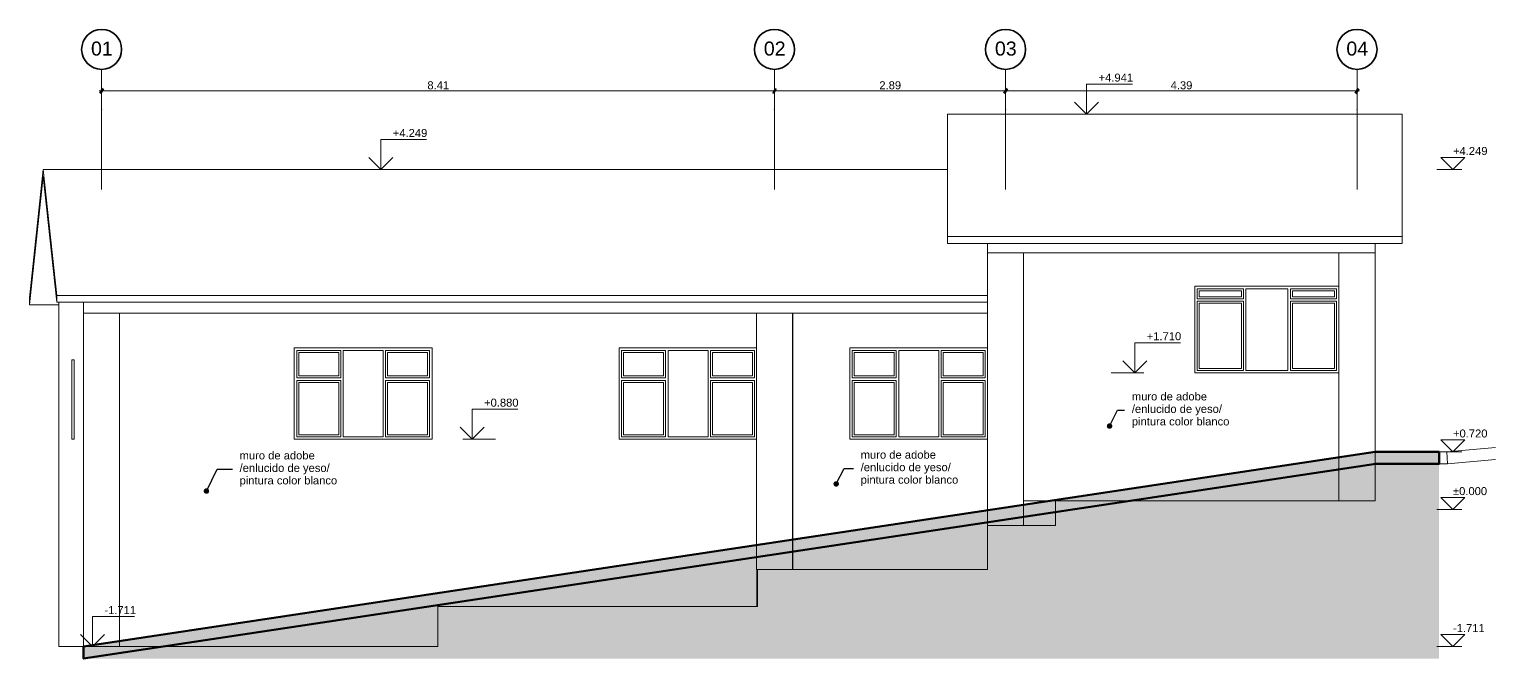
# Model space of a CAD drawing. Header units: metres. Extents: x 48 to 635, y -15 to 39.
# Drawn here: x 583.42 to 601.74, y -13.15 to -5.29 of the extents above; entities that cross this region are included whole.
import ezdxf

# ---------------------------------------------------------------- set-up
doc = ezdxf.new("R2010")
doc.units = ezdxf.units.M
doc.header["$MEASUREMENT"] = 0
for name, color, linetype in [('2D Drafting - General', 7, 'Continuous'), ('Annotation - Label', 7, 'Continuous'), ('Dimensioning - General', 7, 'Continuous'), ('Interior - Stair & Railing', 7, 'Continuous'), ('Shell - Roof', 7, 'Continuous'), ('Site & Landscape - Terrain', 7, 'Continuous'), ('Structural - Bearing', 7, 'Continuous'), ('Structural - Grid', 7, 'Continuous')]:
    doc.layers.add(name, color=color, linetype=linetype)
doc.styles.add('GENERATED_STYLE_1', font='')
doc.styles.get('GENERATED_STYLE_1').set_extended_font_data('Arial')
doc.dimstyles.new('GENERATED_STYLE__6', dxfattribs={"dimtxt": 0.18, "dimasz": 0.1368, "dimexe": 0.18, "dimexo": 0.0625, "dimgap": 0.09, "dimtad": 0, "dimtih": 1, "dimtoh": 1, "dimdec": 4, "dimzin": 0, "dimdsep": 46, "dimcen": 0.09, "dimadec": 0, "dimazin": 0, "dimtfac": 1, "dimtdec": 4, "dimtmove": 0, "dimatfit": 3, "dimldrblk": 'ARROWHEAD_11', "dimfxl": 1, "dimtolj": 1, "dimtzin": 0, "dimarcsym": 0})
doc.dimstyles.new('GENERATED_STYLE__8', dxfattribs={"dimtxt": 0.1, "dimasz": 0.0475, "dimexe": 0.18, "dimexo": 0.0625, "dimgap": 0.09, "dimtad": 1, "dimtih": 1, "dimtoh": 1, "dimzin": 0, "dimdsep": 46, "dimtxsty": 'GENERATED_STYLE_1', "dimblk": 'ARROWHEAD_2', "dimblk1": 'ARROWHEAD_2', "dimblk2": 'ARROWHEAD_2', "dimcen": 0.09, "dimclrd": 256, "dimclre": 256, "dimclrt": 5, "dimazin": 0, "dimtfac": 1, "dimtdec": 4, "dimtmove": 0, "dimatfit": 3, "dimfxl": 1, "dimtolj": 1, "dimtzin": 0, "dimarcsym": 0})

# ---------------------------------------------------------------- blocks, each defined once
blk = doc.blocks.new('*D143', base_point=(577.866, -11.291))
at = {"layer": 'Dimensioning - General', "color": 7, "linetype": 'Continuous', "lineweight": 60}
for p, q in [((584.339, -6.03), (584.303, -6.093)), ((592.744, -6.03), (592.708, -6.093))]:
    blk.add_line(p, q, dxfattribs=at)
at = {"layer": 'Dimensioning - General', "color": 151, "linetype": 'Continuous', "lineweight": 20, "true_color": 0x80c2ff}
for p, q in [((584.321, -6.108), (584.321, -6.015)), ((592.726, -6.108), (592.726, -6.015)), ((584.29, -6.061), (584.321, -6.061)), ((584.321, -6.061), (592.726, -6.061))]:
    blk.add_line(p, q, dxfattribs=at)
at = {"layer": 'Dimensioning - General', "color": 5, "lineweight": 25, "insert": (588.39, -6.041), "char_height": 0.1, "attachment_point": 7, "style": 'GENERATED_STYLE_1'}
blk.add_mtext('\\A1;{\\pql;\\fArial|b0|i0|c0|p34;8.41}', dxfattribs=at)
blk = doc.blocks.new('ARROWHEAD_2')
at = {"color": 0, "linetype": 'Continuous', "lineweight": 0}
for p, q in [((0, 0), (-1, 0)), ((-0.38, -0.66), (0.38, 0.66))]:
    blk.add_line(p, q, dxfattribs=at)
blk = doc.blocks.new('*D144', base_point=(577.866, -11.291))
at = {"layer": 'Dimensioning - General', "color": 7, "linetype": 'Continuous', "lineweight": 60}
for p, q in [((592.744, -6.03), (592.708, -6.093)), ((595.631, -6.03), (595.595, -6.093))]:
    blk.add_line(p, q, dxfattribs=at)
at = {"layer": 'Dimensioning - General', "color": 151, "linetype": 'Continuous', "lineweight": 20, "true_color": 0x80c2ff}
for p, q in [((592.726, -6.108), (592.726, -6.015)), ((595.613, -6.108), (595.613, -6.015)), ((592.726, -6.061), (595.613, -6.061))]:
    blk.add_line(p, q, dxfattribs=at)
at = {"layer": 'Dimensioning - General', "color": 5, "lineweight": 25, "insert": (594.036, -6.041), "char_height": 0.1, "attachment_point": 7, "style": 'GENERATED_STYLE_1'}
blk.add_mtext('\\A1;{\\pql;\\fArial|b0|i0|c0|p34;2.89}', dxfattribs=at)
blk = doc.blocks.new('*D145', base_point=(577.866, -11.291))
at = {"layer": 'Dimensioning - General', "color": 7, "linetype": 'Continuous', "lineweight": 60}
for p, q in [((595.631, -6.03), (595.595, -6.093)), ((599.985, -6.093), (600.021, -6.03))]:
    blk.add_line(p, q, dxfattribs=at)
at = {"layer": 'Dimensioning - General', "color": 151, "linetype": 'Continuous', "lineweight": 20, "true_color": 0x80c2ff}
for p, q in [((595.613, -6.108), (595.613, -6.015)), ((600.003, -6.108), (600.003, -6.015)), ((595.613, -6.061), (600.003, -6.061)), ((600.003, -6.061), (600.034, -6.061))]:
    blk.add_line(p, q, dxfattribs=at)
at = {"layer": 'Dimensioning - General', "color": 5, "lineweight": 25, "insert": (597.675, -6.041), "char_height": 0.1, "attachment_point": 7, "style": 'GENERATED_STYLE_1'}
blk.add_mtext('\\A1;{\\pql;\\fArial|b0|i0|c0|p34;4.39}', dxfattribs=at)
blk = doc.blocks.new('ARROWHEAD_11')
at = {"color": 0, "linetype": 'Continuous', "lineweight": 0}
blk.add_line((0, 0), (-1, 0), dxfattribs=at)
at = {"color": 0, "linetype": 'Continuous', "lineweight": 0, "const_width": 0.25, "flags": 128}
blk.add_lwpolyline([(-0.125, 0, 1), (0.125, 0, 1)], format="xyb", close=True, dxfattribs=at)

msp = doc.modelspace()

# ---------------------------------------------------------------- hatches: boundary and pattern name
at = {"layer": '2D Drafting - General', "linetype": 'Continuous', "lineweight": 0, "true_color": 0x2a2a2a}
msp.add_hatch(color=250, dxfattribs=at).paths.add_polyline_path([(600.228, -10.571), (601.028, -10.571), (601.028, -10.721), (600.239, -10.721), (584.096, -13.153), (584.096, -13.001)])
at = {"layer": '2D Drafting - General', "linetype": 'Continuous', "lineweight": 0, "true_color": 0x3f3f3f}
msp.add_hatch(color=250, dxfattribs=at).paths.add_polyline_path([(600.239, -10.721), (584.096, -13.153), (601.028, -13.153), (601.028, -10.721)])

# ---------------------------------------------------------------- linework, layer by layer
at = {"layer": '2D Drafting - General', "color": 7, "linetype": 'Continuous', "lineweight": 60, "flags": 128}
msp.add_lwpolyline([(600.228, -10.571), (601.028, -10.571), (601.028, -10.721), (600.239, -10.721), (584.096, -13.153), (584.096, -13.001)], close=True, dxfattribs=at)
at = {"layer": 'Dimensioning - General', "color": 7, "linetype": 'Continuous', "lineweight": 13}
for p, q in [((596.625, -6.35), (596.625, -5.975)), ((596.625, -5.975), (597.197, -5.975)), ((596.625, -6.35), (596.475, -6.2)), ((596.775, -6.2), (596.625, -6.35)), ((587.808, -7.042), (587.808, -6.667)), ((587.808, -6.667), (588.38, -6.667)), ((587.808, -7.042), (587.658, -6.892)), ((587.958, -6.892), (587.808, -7.042)), ((601.202, -7.042), (601.052, -6.892)), ((601.052, -6.892), (601.352, -6.892)), ((601.352, -6.892), (601.202, -7.042)), ((597.226, -9.581), (597.226, -9.206)), ((597.226, -9.206), (597.798, -9.206)), ((597.226, -9.581), (597.076, -9.431)), ((597.376, -9.431), (597.226, -9.581)), ((588.948, -10.411), (588.948, -10.036)), ((588.948, -10.036), (589.52, -10.036)), ((588.948, -10.411), (588.798, -10.261)), ((589.098, -10.261), (588.948, -10.411)), ((601.202, -10.571), (601.052, -10.421)), ((601.052, -10.421), (601.352, -10.421)), ((601.352, -10.421), (601.202, -10.571)), ((601.202, -11.291), (601.052, -11.141)), ((601.052, -11.141), (601.352, -11.141)), ((601.352, -11.141), (601.202, -11.291)), ((584.205, -13.001), (584.205, -12.626)), ((584.205, -12.626), (584.732, -12.626)), ((584.205, -13.001), (584.055, -12.851)), ((584.355, -12.851), (584.205, -13.001)), ((601.202, -13.001), (601.052, -12.851)), ((601.052, -12.851), (601.352, -12.851)), ((601.352, -12.851), (601.202, -13.001))]:
    msp.add_line(p, q, dxfattribs=at)
at = {"layer": 'Dimensioning - General', "color": 151, "linetype": 'Continuous', "lineweight": 20, "true_color": 0x80c2ff}
for p, q in [((596.625, -6.35), (596.513, -6.35)), ((596.625, -6.35), (596.919, -6.35)), ((587.808, -7.042), (587.695, -7.042)), ((587.808, -7.042), (588.102, -7.042)), ((601.202, -7.042), (601.002, -7.042)), ((601.202, -7.042), (601.314, -7.042)), ((597.226, -9.581), (596.932, -9.581)), ((597.226, -9.581), (597.338, -9.581)), ((588.948, -10.411), (588.835, -10.411)), ((588.948, -10.411), (589.241, -10.411)), ((601.202, -10.571), (601.002, -10.571)), ((601.202, -10.571), (601.314, -10.571)), ((601.202, -11.291), (601.002, -11.291)), ((601.202, -11.291), (601.314, -11.291)), ((584.205, -13.001), (584.092, -13.001)), ((584.205, -13.001), (584.498, -13.001)), ((601.202, -13.001), (601.002, -13.001)), ((601.202, -13.001), (601.314, -13.001))]:
    msp.add_line(p, q, dxfattribs=at)
at = {"layer": 'Interior - Stair & Railing', "color": 171, "linetype": 'Continuous', "lineweight": 13}
for p, q in [((601.028, -10.571), (601.028, -10.721)), ((601.028, -10.571), (601.125, -10.571)), ((601.125, -10.571), (601.735, -10.514)), ((601.125, -10.571), (601.132, -10.721)), ((601.028, -10.721), (601.132, -10.721)), ((601.132, -10.721), (601.735, -10.665))]:
    msp.add_line(p, q, dxfattribs=at)
at = {"layer": 'Shell - Roof', "color": 23, "linetype": 'Continuous', "lineweight": 13, "true_color": 0xbf8080}
for p, q in [((600.568, -6.35), (594.888, -6.35)), ((594.888, -6.35), (594.888, -7.88)), ((600.568, -7.88), (600.568, -6.35)), ((583.418, -8.647), (583.591, -7.042)), ((583.591, -7.128), (583.418, -8.733)), ((594.888, -7.042), (583.591, -7.042)), ((583.591, -7.042), (583.761, -8.615)), ((583.761, -8.701), (583.591, -7.128)), ((594.888, -7.88), (600.568, -7.88)), ((594.888, -7.88), (594.888, -7.968)), ((600.568, -7.968), (594.888, -7.968)), ((600.568, -7.88), (600.568, -7.968)), ((595.388, -8.615), (595.388, -8.474)), ((583.418, -8.647), (583.418, -8.733)), ((583.418, -8.733), (583.787, -8.733)), ((583.761, -8.615), (595.388, -8.615)), ((583.761, -8.615), (583.761, -8.701)), ((595.388, -8.701), (583.761, -8.701)), ((595.388, -8.615), (595.388, -8.701))]:
    msp.add_line(p, q, dxfattribs=at)
at = {"layer": 'Site & Landscape - Terrain', "color": 7, "linetype": 'Continuous', "lineweight": 13}
for p, q in [((595.388, -7.968), (595.388, -8.081)), ((600.228, -7.968), (600.228, -8.081)), ((595.388, -8.081), (600.228, -8.081)), ((584.096, -8.701), (584.096, -8.836)), ((595.388, -8.701), (595.388, -8.836)), ((584.096, -8.836), (595.388, -8.836)), ((600.228, -10.571), (584.096, -13.001)), ((600.228, -10.571), (601.028, -10.571)), ((595.388, -11.3), (592.956, -11.667)), ((592.501, -11.491), (592.501, -11.734)), ((592.951, -11.491), (592.951, -12.041)), ((592.956, -11.491), (592.956, -11.666)), ((595.388, -11.491), (595.388, -12.041)), ((592.951, -11.667), (592.501, -11.734)), ((592.956, -11.667), (592.951, -11.667)), ((592.956, -11.667), (592.956, -12.041)), ((592.501, -11.734), (584.096, -13.001)), ((592.501, -11.735), (592.501, -12.041)), ((592.501, -12.041), (592.951, -12.041)), ((592.506, -12.041), (592.506, -12.501)), ((592.512, -12.041), (592.512, -12.501)), ((592.951, -12.041), (592.956, -12.041)), ((592.956, -12.041), (595.388, -12.041)), ((584.546, -12.933), (589.17, -12.236)), ((588.522, -12.501), (592.506, -12.501)), ((588.522, -12.501), (588.522, -13.001)), ((592.506, -12.501), (592.512, -12.501)), ((584.546, -13.001), (588.522, -13.001))]:
    msp.add_line(p, q, dxfattribs=at)
at = {"layer": 'Structural - Bearing', "color": 251, "linetype": 'Continuous', "lineweight": 20, "true_color": 0x6a6a6a}
for p, q in [((595.388, -8.474), (595.388, -8.081)), ((595.838, -8.081), (595.838, -11.491)), ((599.778, -11.181), (599.778, -8.081)), ((600.228, -8.081), (600.228, -11.181)), ((597.978, -9.581), (597.978, -8.501)), ((597.978, -8.501), (599.778, -8.501)), ((583.787, -13.001), (583.787, -8.701)), ((584.096, -13.001), (584.096, -8.836)), ((584.546, -8.836), (584.546, -12.934)), ((592.501, -11.491), (592.501, -8.836)), ((592.951, -8.836), (592.951, -11.491)), ((592.956, -8.836), (592.956, -11.491)), ((595.388, -11.491), (595.388, -8.836)), ((586.728, -9.271), (588.448, -9.271)), ((586.728, -10.411), (586.728, -9.271)), ((588.448, -9.271), (588.448, -10.411)), ((590.786, -10.411), (590.786, -9.271)), ((590.786, -9.271), (592.501, -9.271)), ((593.668, -10.411), (593.668, -9.271)), ((593.668, -9.271), (595.388, -9.271)), ((583.949, -9.421), (583.979, -9.421)), ((583.949, -10.411), (583.949, -9.421)), ((583.979, -9.421), (583.979, -10.411)), ((599.778, -9.581), (597.978, -9.581)), ((583.979, -10.411), (583.949, -10.411)), ((588.448, -10.411), (586.728, -10.411)), ((592.501, -10.411), (590.786, -10.411)), ((595.388, -10.411), (593.668, -10.411)), ((595.838, -11.181), (599.778, -11.181)), ((596.238, -11.181), (596.238, -11.491)), ((600.228, -11.181), (599.778, -11.181)), ((595.838, -11.491), (595.388, -11.491)), ((595.838, -11.491), (596.238, -11.491)), ((584.096, -13.001), (583.787, -13.001)), ((584.546, -13.001), (584.096, -13.001)), ((584.546, -12.934), (584.546, -13.001))]:
    msp.add_line(p, q, dxfattribs=at)
at = {"layer": 'Structural - Bearing', "color": 30, "linetype": 'Continuous', "lineweight": 18, "true_color": 0xff6600}
for p, q in [((598.008, -8.531), (598.008, -8.656)), ((598.585, -8.531), (598.008, -8.531)), ((598.033, -8.556), (598.033, -8.631)), ((598.56, -8.556), (598.033, -8.556)), ((598.56, -8.631), (598.56, -8.556)), ((598.585, -8.656), (598.585, -8.531)), ((598.615, -8.531), (598.615, -9.551)), ((599.141, -8.531), (598.615, -8.531)), ((599.141, -9.551), (599.141, -8.531)), ((599.171, -8.531), (599.171, -8.656)), ((599.748, -8.531), (599.171, -8.531)), ((599.196, -8.556), (599.196, -8.631)), ((599.723, -8.556), (599.196, -8.556)), ((599.723, -8.631), (599.723, -8.556)), ((599.748, -8.656), (599.748, -8.531)), ((598.008, -8.656), (598.585, -8.656)), ((598.008, -8.686), (598.008, -9.551)), ((598.585, -8.686), (598.008, -8.686)), ((598.033, -8.631), (598.56, -8.631)), ((598.033, -8.711), (598.033, -9.526)), ((598.56, -8.711), (598.033, -8.711)), ((598.56, -9.526), (598.56, -8.711)), ((598.585, -9.551), (598.585, -8.686)), ((599.171, -8.656), (599.748, -8.656)), ((599.171, -8.686), (599.171, -9.551)), ((599.748, -8.686), (599.171, -8.686)), ((599.196, -8.631), (599.723, -8.631)), ((599.196, -8.711), (599.196, -9.526)), ((599.723, -8.711), (599.196, -8.711)), ((599.723, -9.526), (599.723, -8.711)), ((599.748, -9.551), (599.748, -8.686)), ((586.758, -9.301), (586.758, -9.646)), ((587.308, -9.301), (586.758, -9.301)), ((586.783, -9.326), (586.783, -9.621)), ((587.283, -9.326), (586.783, -9.326)), ((587.283, -9.621), (587.283, -9.326)), ((587.308, -9.646), (587.308, -9.301)), ((587.338, -9.301), (587.338, -10.381)), ((587.838, -9.301), (587.338, -9.301)), ((587.838, -10.381), (587.838, -9.301)), ((587.868, -9.301), (587.868, -9.646)), ((588.418, -9.301), (587.868, -9.301)), ((587.893, -9.326), (587.893, -9.621)), ((588.393, -9.326), (587.893, -9.326)), ((588.393, -9.621), (588.393, -9.326)), ((588.418, -9.646), (588.418, -9.301)), ((590.816, -9.301), (590.816, -9.646)), ((591.366, -9.301), (590.816, -9.301)), ((590.841, -9.326), (590.841, -9.621)), ((591.341, -9.326), (590.841, -9.326)), ((591.341, -9.621), (591.341, -9.326)), ((591.366, -9.646), (591.366, -9.301)), ((591.396, -9.301), (591.396, -10.381)), ((591.896, -9.301), (591.396, -9.301)), ((591.896, -10.381), (591.896, -9.301)), ((591.926, -9.301), (591.926, -9.646)), ((592.476, -9.301), (591.926, -9.301)), ((591.951, -9.326), (591.951, -9.621)), ((592.451, -9.326), (591.951, -9.326)), ((592.451, -9.621), (592.451, -9.326)), ((592.476, -9.646), (592.476, -9.301)), ((593.698, -9.301), (593.698, -9.646)), ((594.248, -9.301), (593.698, -9.301)), ((593.723, -9.326), (593.723, -9.621)), ((594.223, -9.326), (593.723, -9.326)), ((594.223, -9.621), (594.223, -9.326)), ((594.248, -9.646), (594.248, -9.301)), ((594.278, -9.301), (594.278, -10.381)), ((594.778, -9.301), (594.278, -9.301)), ((594.778, -10.381), (594.778, -9.301)), ((594.808, -9.301), (594.808, -9.646)), ((595.358, -9.301), (594.808, -9.301)), ((594.833, -9.326), (594.833, -9.621)), ((595.333, -9.326), (594.833, -9.326)), ((595.333, -9.621), (595.333, -9.326)), ((595.358, -9.646), (595.358, -9.301)), ((586.758, -9.646), (587.308, -9.646)), ((586.758, -9.676), (586.758, -10.381)), ((587.308, -9.676), (586.758, -9.676)), ((586.783, -9.621), (587.283, -9.621)), ((586.783, -9.701), (586.783, -10.356)), ((587.283, -9.701), (586.783, -9.701)), ((587.283, -10.356), (587.283, -9.701)), ((587.308, -10.381), (587.308, -9.676)), ((587.868, -9.646), (588.418, -9.646)), ((587.868, -9.676), (587.868, -10.381)), ((588.418, -9.676), (587.868, -9.676)), ((587.893, -9.621), (588.393, -9.621)), ((587.893, -9.701), (587.893, -10.356)), ((588.393, -9.701), (587.893, -9.701)), ((588.393, -10.356), (588.393, -9.701)), ((588.418, -10.381), (588.418, -9.676)), ((590.816, -9.646), (591.366, -9.646)), ((590.816, -9.676), (590.816, -10.381)), ((591.366, -9.676), (590.816, -9.676)), ((590.841, -9.621), (591.341, -9.621)), ((590.841, -9.701), (590.841, -10.356)), ((591.341, -9.701), (590.841, -9.701)), ((591.341, -10.356), (591.341, -9.701)), ((591.366, -10.381), (591.366, -9.676)), ((591.926, -9.646), (592.476, -9.646)), ((591.926, -9.676), (591.926, -10.381)), ((592.476, -9.676), (591.926, -9.676)), ((591.951, -9.621), (592.451, -9.621)), ((591.951, -9.701), (591.951, -10.356)), ((592.451, -9.701), (591.951, -9.701)), ((592.451, -10.356), (592.451, -9.701)), ((592.476, -10.381), (592.476, -9.676)), ((593.698, -9.646), (594.248, -9.646)), ((593.698, -9.676), (593.698, -10.381)), ((594.248, -9.676), (593.698, -9.676)), ((593.723, -9.621), (594.223, -9.621)), ((593.723, -9.701), (593.723, -10.356)), ((594.223, -9.701), (593.723, -9.701)), ((594.223, -10.356), (594.223, -9.701)), ((594.248, -10.381), (594.248, -9.676)), ((594.808, -9.646), (595.358, -9.646)), ((594.808, -9.676), (594.808, -10.381)), ((595.358, -9.676), (594.808, -9.676)), ((594.833, -9.621), (595.333, -9.621)), ((594.833, -9.701), (594.833, -10.356)), ((595.333, -9.701), (594.833, -9.701)), ((595.333, -10.356), (595.333, -9.701)), ((595.358, -10.381), (595.358, -9.676)), ((598.008, -9.551), (598.585, -9.551)), ((598.033, -9.526), (598.56, -9.526)), ((598.615, -9.551), (599.141, -9.551)), ((599.171, -9.551), (599.748, -9.551)), ((599.196, -9.526), (599.723, -9.526)), ((586.758, -10.381), (587.308, -10.381)), ((586.783, -10.356), (587.283, -10.356)), ((587.338, -10.381), (587.838, -10.381)), ((587.868, -10.381), (588.418, -10.381)), ((587.893, -10.356), (588.393, -10.356)), ((590.816, -10.381), (591.366, -10.381)), ((590.841, -10.356), (591.341, -10.356)), ((591.396, -10.381), (591.896, -10.381)), ((591.926, -10.381), (592.476, -10.381)), ((591.951, -10.356), (592.451, -10.356)), ((593.698, -10.381), (594.248, -10.381)), ((593.723, -10.356), (594.223, -10.356)), ((594.278, -10.381), (594.778, -10.381)), ((594.808, -10.381), (595.358, -10.381)), ((594.833, -10.356), (595.333, -10.356))]:
    msp.add_line(p, q, dxfattribs=at)
at = {"layer": 'Structural - Grid', "color": 104, "linetype": 'Continuous', "lineweight": 13, "true_color": 0x029e21}
for p, q in [((584.321, -6.291), (584.321, -5.791)), ((592.726, -6.291), (592.726, -5.791)), ((595.613, -6.291), (595.613, -5.791)), ((600.003, -6.291), (600.003, -5.791)), ((584.321, -6.291), (584.321, -6.791)), ((592.726, -6.291), (592.726, -6.791)), ((595.613, -6.291), (595.613, -6.791)), ((600.003, -6.291), (600.003, -6.791)), ((584.321, -6.791), (584.321, -7.291)), ((592.726, -6.791), (592.726, -7.291)), ((595.613, -6.791), (595.613, -7.291)), ((600.003, -6.791), (600.003, -7.291))]:
    msp.add_line(p, q, dxfattribs=at)
at = {"layer": 'Structural - Grid', "color": 7, "linetype": 'Continuous', "lineweight": 35}
for centre in [(584.321, -5.541), (592.726, -5.541), (595.613, -5.541), (600.003, -5.541)]:
    msp.add_circle(centre, 0.25, dxfattribs=at)
at = {"layer": 'Structural - Grid', "color": 104, "linetype": 'Continuous', "lineweight": 13, "true_color": 0x029e21}
for p in [(584.321, -6.291), (584.321, -6.291), (592.726, -6.291), (592.726, -6.291), (595.613, -6.291), (595.613, -6.291), (600.003, -6.291), (600.003, -6.291)]:
    msp.add_point(p, dxfattribs=at)

# ---------------------------------------------------------------- texts
at = {"layer": 'Annotation - Label', "color": 5, "linetype": 'Continuous', "lineweight": 25, "char_height": 0.1, "attachment_point": 4, "line_spacing_factor": 0.937018, "style": 'GENERATED_STYLE_1'}
for insert, width in [((597.19, -10.048), 1.25788), ((586.044, -10.785), 1.48349), ((593.803, -10.776), 1.2756)]:
    msp.add_mtext('\\A1;{\\pql;\\fArial|b0|i0|c0|p34;muro de adobe /enlucido de yeso/ pintura color blanco}', dxfattribs=dict(at, insert=insert, width=width))
at = {"layer": 'Dimensioning - General', "color": 5, "lineweight": 25, "char_height": 0.1, "attachment_point": 7, "style": 'GENERATED_STYLE_1'}
for s, insert in [('\\A1;{\\pql;\\fArial|b0|i0|c0|p34;+4.941}', (596.775, -5.945)), ('\\A1;{\\pql;\\fArial|b0|i0|c0|p34;+4.249}', (587.958, -6.637)), ('\\A1;{\\pql;\\fArial|b0|i0|c0|p34;+4.249}', (601.202, -6.862)), ('\\A1;{\\pql;\\fArial|b0|i0|c0|p34;+1.710}', (597.376, -9.176)), ('\\A1;{\\pql;\\fArial|b0|i0|c0|p34;+0.880}', (589.098, -10.006)), ('\\A1;{\\pql;\\fArial|b0|i0|c0|p34;+0.720}', (601.202, -10.391)), ('\\A1;{\\pql;\\fArial|b0|i0|c0|p34;±0.000}', (601.202, -11.111)), ('\\A1;{\\pql;\\fArial|b0|i0|c0|p34;-1.711}', (584.355, -12.596)), ('\\A1;{\\pql;\\fArial|b0|i0|c0|p34;-1.711}', (601.202, -12.821))]:
    msp.add_mtext(s, dxfattribs=dict(at, insert=insert))
at = {"layer": 'Structural - Grid', "color": 7, "lineweight": 13, "char_height": 0.175, "attachment_point": 4, "style": 'GENERATED_STYLE_1'}
for s, insert in [('\\A1;{\\pql;\\pt0;\\fArial|b0|i0|c0|p34;01}', (584.188, -5.532)), ('\\A1;{\\pql;\\pt0;\\fArial|b0|i0|c0|p34;02}', (592.593, -5.532)), ('\\A1;{\\pql;\\pt0;\\fArial|b0|i0|c0|p34;03}', (595.48, -5.532)), ('\\A1;{\\pql;\\pt0;\\fArial|b0|i0|c0|p34;04}', (599.87, -5.532))]:
    msp.add_mtext(s, dxfattribs=dict(at, insert=insert))

# ---------------------------------------------------------------- dimensions: what is measured, and where the dimension line sits
at = {"layer": 'Dimensioning - General', "color": 151, "linetype": 'Continuous', "lineweight": 20, "true_color": 0x80c2ff}
for base, p1, p2, picture, middle in [((592.72581, -6.0615), (584.32077, -6.0615), (592.72581, -6.0615), '*D143', (588.52014, -5.9915)), ((595.613, -6.061), (592.726, -6.061), (595.613, -6.061), '*D144', (594.166, -5.991)), ((600.003, -6.061), (595.613, -6.061), (600.003, -6.061), '*D145', (597.805, -5.991))]:
    dim = msp.add_linear_dim(base=base, p1=p1, p2=p2, dimstyle='GENERATED_STYLE__8', dxfattribs=at)
    dim.commit()
    dim.dimension.update_dxf_attribs({"geometry": picture, "text_midpoint": middle, "dimtype": 160})

# ---------------------------------------------------------------- leaders
at = {"layer": 'Annotation - Label', "color": 151, "linetype": 'Continuous', "lineweight": 20, "true_color": 0x80c2ff, "annotation_type": 0, "has_hookline": 1, "hookline_direction": 0, "text_width": 1.204}
for points in [[(596.912, -10.247), (597.013, -10.048), (597.1, -10.048)], [(585.63, -11.059), (585.766, -10.785), (585.954, -10.785)], [(593.497, -10.97), (593.595, -10.776), (593.713, -10.776)]]:
    msp.add_leader(points, dimstyle='GENERATED_STYLE__6', dxfattribs=at)

doc.saveas('drawing.dxf')
